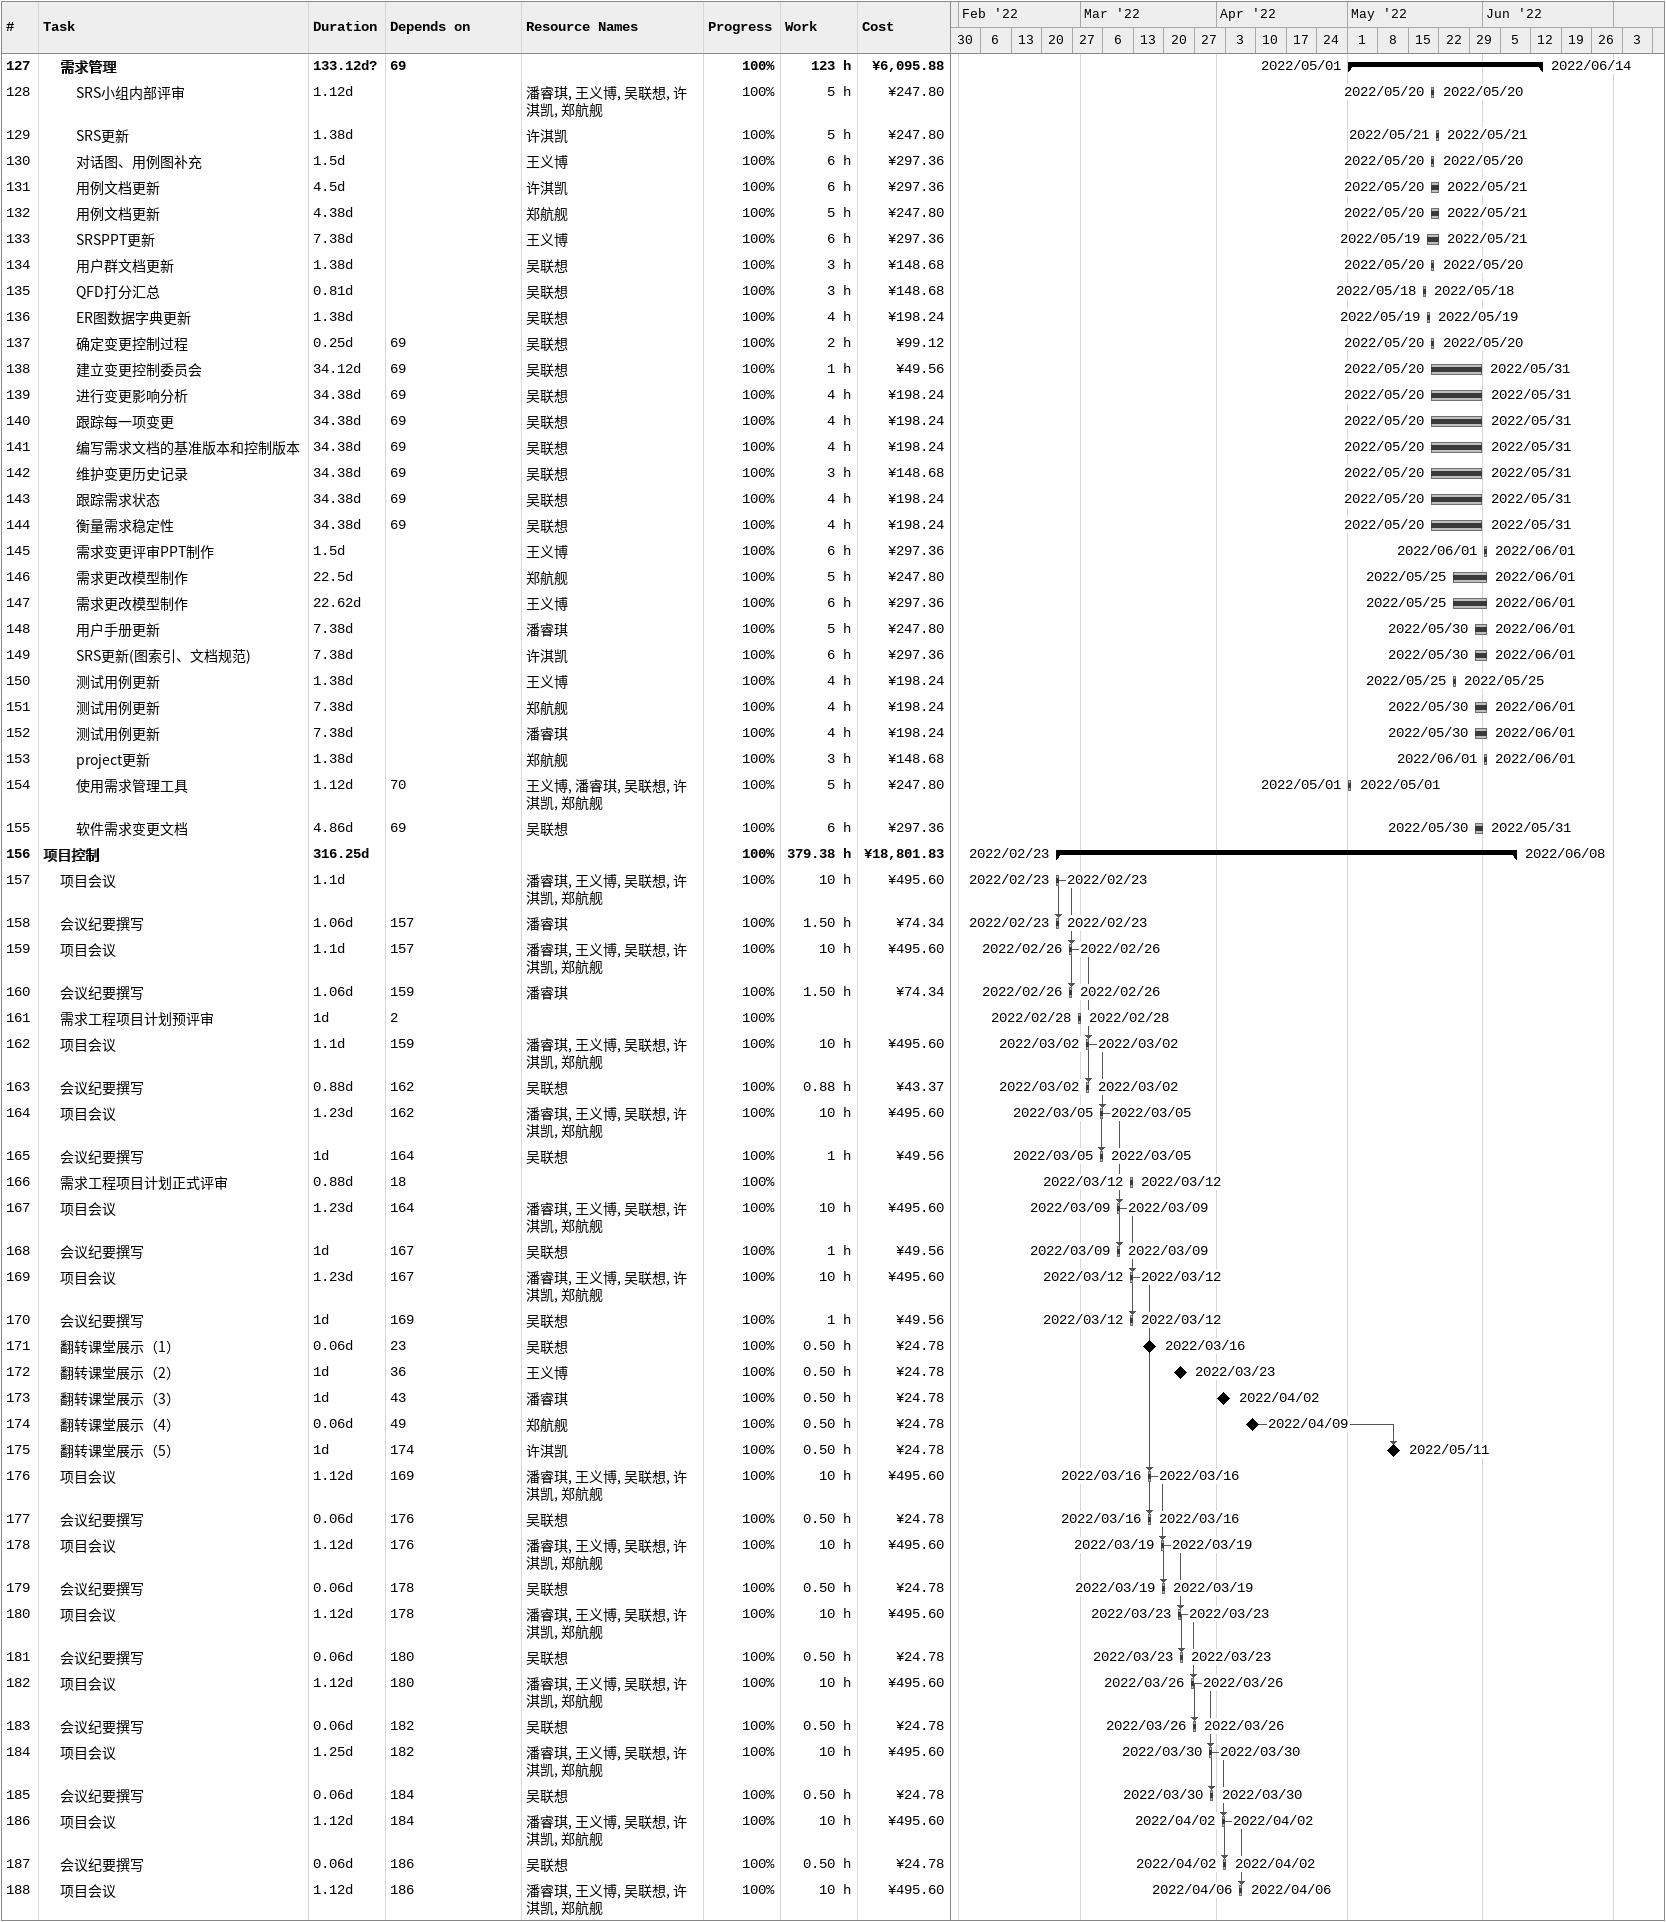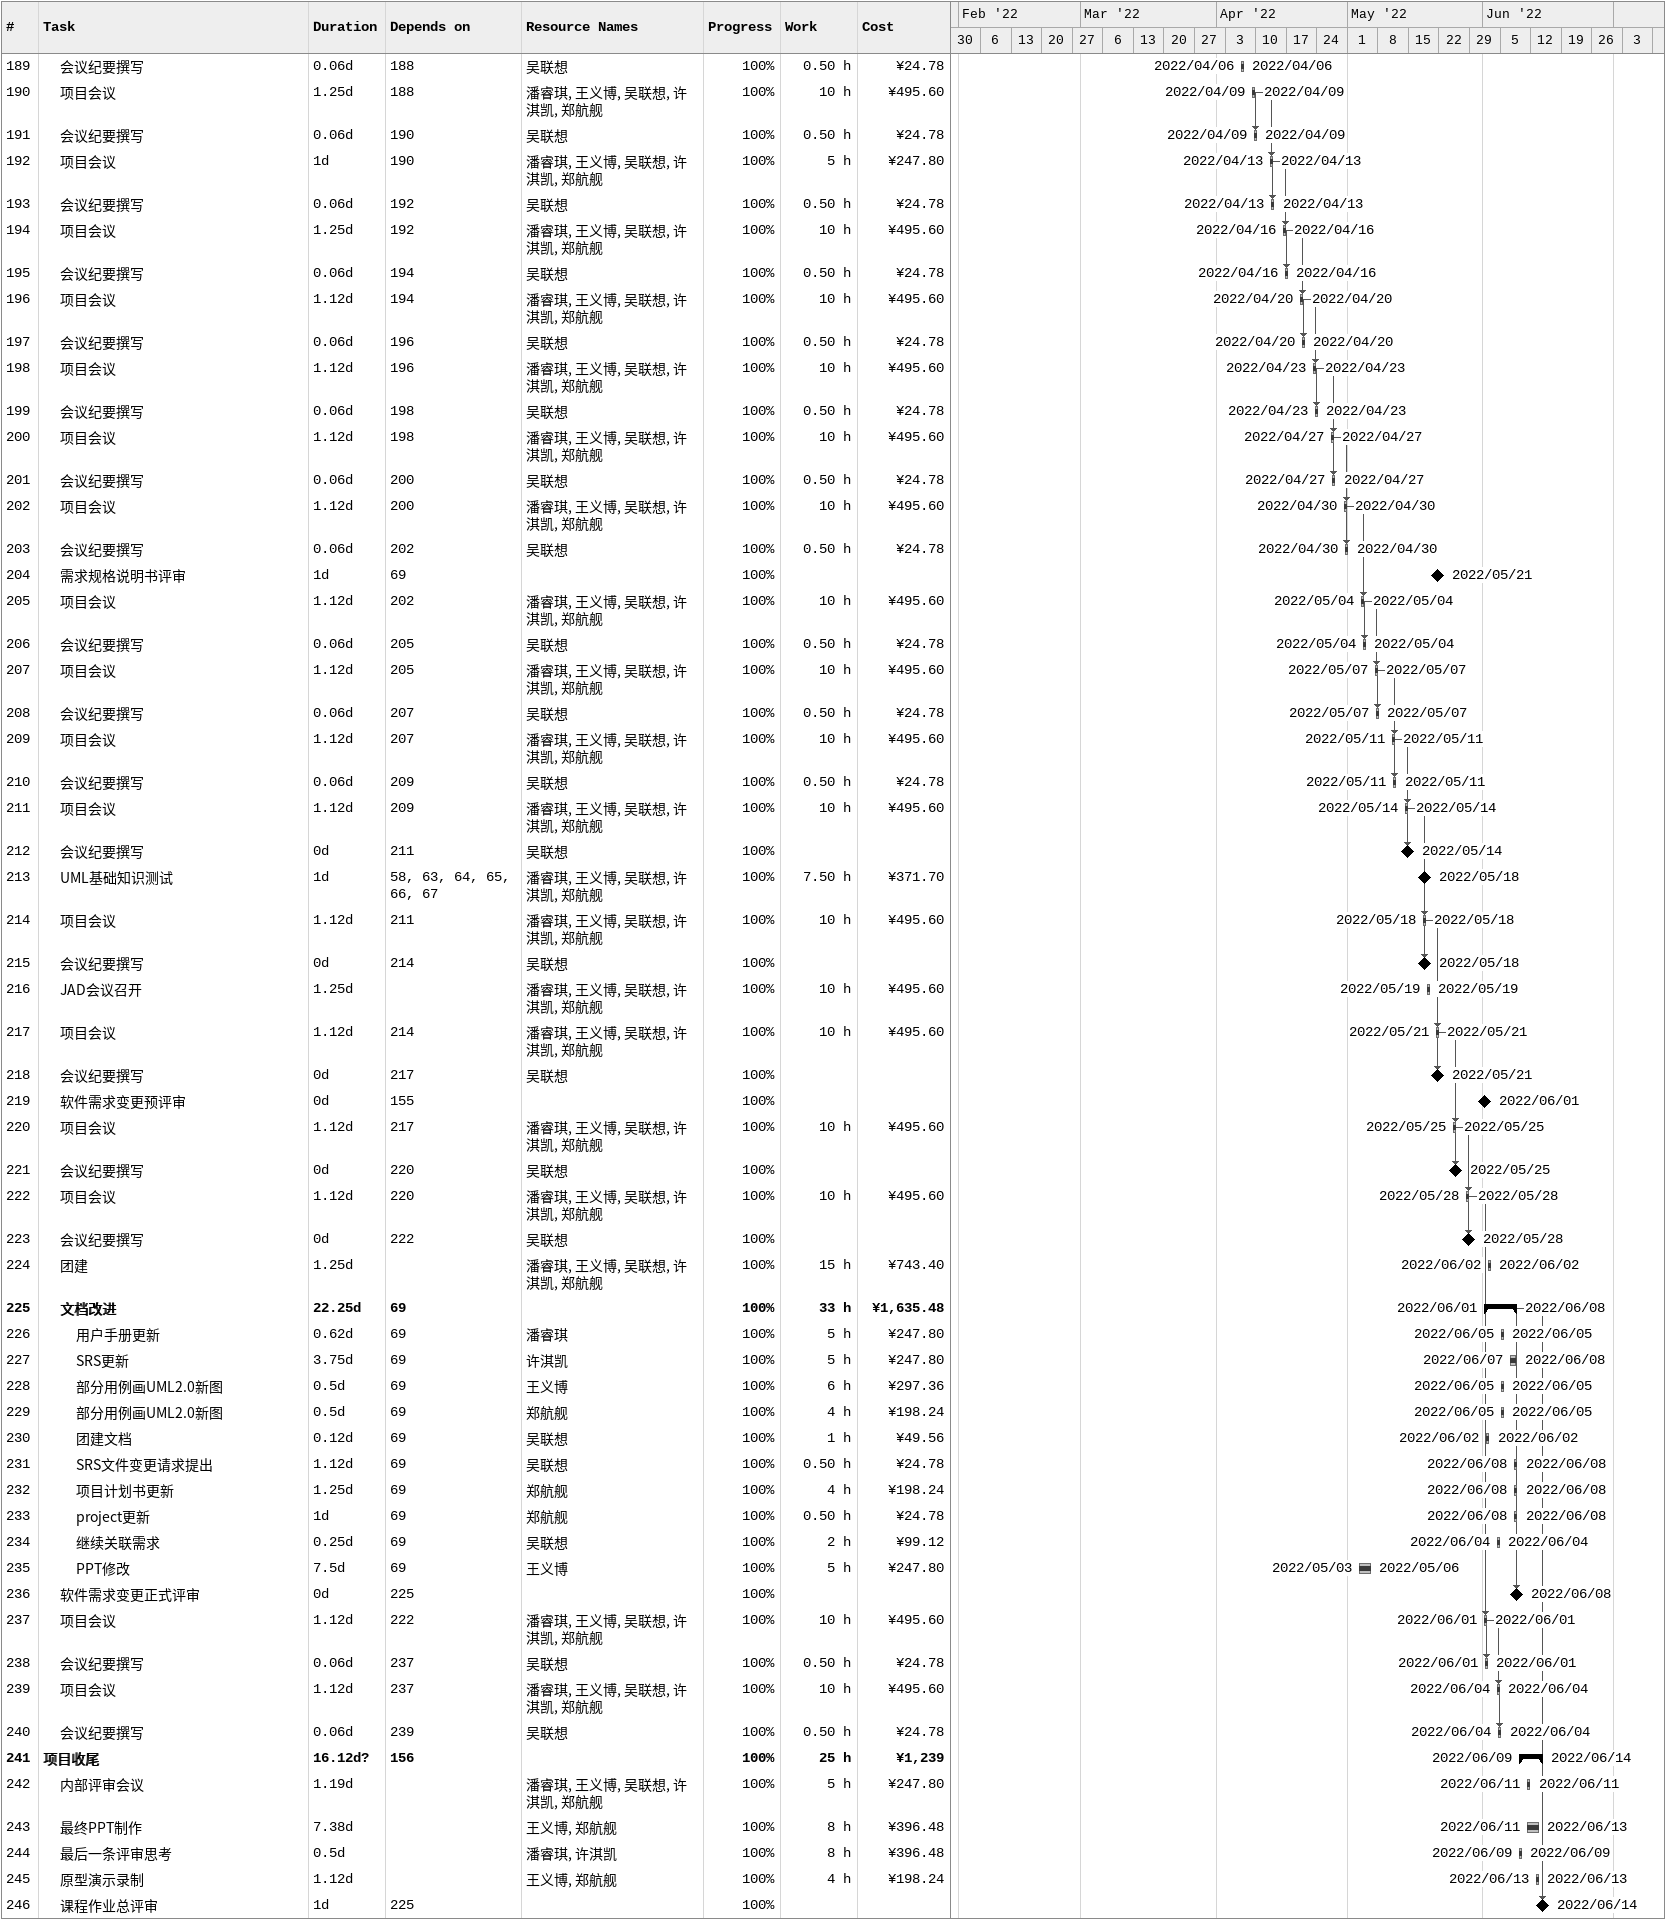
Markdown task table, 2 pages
| ID | Level | Task | Duration | Start | Finish | Predecessors | Resources | % complete | Work (h) | Cost (¥) |
|---|---|---|---|---|---|---|---|---|---|---|
| 127 | 2 | **需求管理** | 133.12d? | 2022-05-01 | 2022-06-14 | 69 |  | 100 | 123 | 6095.88 |
| 128 | 3 | SRS小组内部评审 | 1.12d | 2022-05-20 | 2022-05-20 |  | 潘睿琪, 王义博, 吴联想, 许淇凯, 郑航舰 | 100 | 5 | 247.80 |
| 129 | 3 | SRS更新 | 1.38d | 2022-05-21 | 2022-05-21 |  | 许淇凯 | 100 | 5 | 247.80 |
| 130 | 3 | 对话图、用例图补充 | 1.5d | 2022-05-20 | 2022-05-20 |  | 王义博 | 100 | 6 | 297.36 |
| 131 | 3 | 用例文档更新 | 4.5d | 2022-05-20 | 2022-05-21 |  | 许淇凯 | 100 | 6 | 297.36 |
| 132 | 3 | 用例文档更新 | 4.38d | 2022-05-20 | 2022-05-21 |  | 郑航舰 | 100 | 5 | 247.80 |
| 133 | 3 | SRSPPT更新 | 7.38d | 2022-05-19 | 2022-05-21 |  | 王义博 | 100 | 6 | 297.36 |
| 134 | 3 | 用户群文档更新 | 1.38d | 2022-05-20 | 2022-05-20 |  | 吴联想 | 100 | 3 | 148.68 |
| 135 | 3 | QFD打分汇总 | 0.81d | 2022-05-18 | 2022-05-18 |  | 吴联想 | 100 | 3 | 148.68 |
| 136 | 3 | ER图数据字典更新 | 1.38d | 2022-05-19 | 2022-05-19 |  | 吴联想 | 100 | 4 | 198.24 |
| 137 | 3 | 确定变更控制过程 | 0.25d | 2022-05-20 | 2022-05-20 | 69 | 吴联想 | 100 | 2 | 99.12 |
| 138 | 3 | 建立变更控制委员会 | 34.12d | 2022-05-20 | 2022-05-31 | 69 | 吴联想 | 100 | 1 | 49.56 |
| 139 | 3 | 进行变更影响分析 | 34.38d | 2022-05-20 | 2022-05-31 | 69 | 吴联想 | 100 | 4 | 198.24 |
| 140 | 3 | 跟踪每一项变更 | 34.38d | 2022-05-20 | 2022-05-31 | 69 | 吴联想 | 100 | 4 | 198.24 |
| 141 | 3 | 编写需求文档的基准版本和控制版本 | 34.38d | 2022-05-20 | 2022-05-31 | 69 | 吴联想 | 100 | 4 | 198.24 |
| 142 | 3 | 维护变更历史记录 | 34.38d | 2022-05-20 | 2022-05-31 | 69 | 吴联想 | 100 | 3 | 148.68 |
| 143 | 3 | 跟踪需求状态 | 34.38d | 2022-05-20 | 2022-05-31 | 69 | 吴联想 | 100 | 4 | 198.24 |
| 144 | 3 | 衡量需求稳定性 | 34.38d | 2022-05-20 | 2022-05-31 | 69 | 吴联想 | 100 | 4 | 198.24 |
| 145 | 3 | 需求变更评审PPT制作 | 1.5d | 2022-06-01 | 2022-06-01 |  | 王义博 | 100 | 6 | 297.36 |
| 146 | 3 | 需求更改模型制作 | 22.5d | 2022-05-25 | 2022-06-01 |  | 郑航舰 | 100 | 5 | 247.80 |
| 147 | 3 | 需求更改模型制作 | 22.62d | 2022-05-25 | 2022-06-01 |  | 王义博 | 100 | 6 | 297.36 |
| 148 | 3 | 用户手册更新 | 7.38d | 2022-05-30 | 2022-06-01 |  | 潘睿琪 | 100 | 5 | 247.80 |
| 149 | 3 | SRS更新(图索引、文档规范) | 7.38d | 2022-05-30 | 2022-06-01 |  | 许淇凯 | 100 | 6 | 297.36 |
| 150 | 3 | 测试用例更新 | 1.38d | 2022-05-25 | 2022-05-25 |  | 王义博 | 100 | 4 | 198.24 |
| 151 | 3 | 测试用例更新 | 7.38d | 2022-05-30 | 2022-06-01 |  | 郑航舰 | 100 | 4 | 198.24 |
| 152 | 3 | 测试用例更新 | 7.38d | 2022-05-30 | 2022-06-01 |  | 潘睿琪 | 100 | 4 | 198.24 |
| 153 | 3 | project更新 | 1.38d | 2022-06-01 | 2022-06-01 |  | 郑航舰 | 100 | 3 | 148.68 |
| 154 | 3 | 使用需求管理工具 | 1.12d | 2022-05-01 | 2022-05-01 | 70 | 王义博, 潘睿琪, 吴联想, 许淇凯, 郑航舰 | 100 | 5 | 247.80 |
| 155 | 3 | 软件需求变更文档 | 4.86d | 2022-05-30 | 2022-05-31 | 69 | 吴联想 | 100 | 6 | 297.36 |
| 156 | 1 | **项目控制** | 316.25d | 2022-02-23 | 2022-06-08 |  |  | 100 | 379.38 | 18801.83 |
| 157 | 2 | 项目会议 | 1.1d | 2022-02-23 | 2022-02-23 |  | 潘睿琪, 王义博, 吴联想, 许淇凯, 郑航舰 | 100 | 10 | 495.60 |
| 158 | 2 | 会议纪要撰写 | 1.06d | 2022-02-23 | 2022-02-23 | 157 | 潘睿琪 | 100 | 1.50 | 74.34 |
| 159 | 2 | 项目会议 | 1.1d | 2022-02-26 | 2022-02-26 | 157 | 潘睿琪, 王义博, 吴联想, 许淇凯, 郑航舰 | 100 | 10 | 495.60 |
| 160 | 2 | 会议纪要撰写 | 1.06d | 2022-02-26 | 2022-02-26 | 159 | 潘睿琪 | 100 | 1.50 | 74.34 |
| 161 | 2 | 需求工程项目计划预评审 | 1d | 2022-02-28 | 2022-02-28 | 2 |  | 100 |  |  |
| 162 | 2 | 项目会议 | 1.1d | 2022-03-02 | 2022-03-02 | 159 | 潘睿琪, 王义博, 吴联想, 许淇凯, 郑航舰 | 100 | 10 | 495.60 |
| 163 | 2 | 会议纪要撰写 | 0.88d | 2022-03-02 | 2022-03-02 | 162 | 吴联想 | 100 | 0.88 | 43.37 |
| 164 | 2 | 项目会议 | 1.23d | 2022-03-05 | 2022-03-05 | 162 | 潘睿琪, 王义博, 吴联想, 许淇凯, 郑航舰 | 100 | 10 | 495.60 |
| 165 | 2 | 会议纪要撰写 | 1d | 2022-03-05 | 2022-03-05 | 164 | 吴联想 | 100 | 1 | 49.56 |
| 166 | 2 | 需求工程项目计划正式评审 | 0.88d | 2022-03-12 | 2022-03-12 | 18 |  | 100 |  |  |
| 167 | 2 | 项目会议 | 1.23d | 2022-03-09 | 2022-03-09 | 164 | 潘睿琪, 王义博, 吴联想, 许淇凯, 郑航舰 | 100 | 10 | 495.60 |
| 168 | 2 | 会议纪要撰写 | 1d | 2022-03-09 | 2022-03-09 | 167 | 吴联想 | 100 | 1 | 49.56 |
| 169 | 2 | 项目会议 | 1.23d | 2022-03-12 | 2022-03-12 | 167 | 潘睿琪, 王义博, 吴联想, 许淇凯, 郑航舰 | 100 | 10 | 495.60 |
| 170 | 2 | 会议纪要撰写 | 1d | 2022-03-12 | 2022-03-12 | 169 | 吴联想 | 100 | 1 | 49.56 |
| 171 | 2 | 翻转课堂展示（1） | 0.06d | 2022-03-16 | 2022-03-16 | 23 | 吴联想 | 100 | 0.50 | 24.78 |
| 172 | 2 | 翻转课堂展示（2） | 1d | 2022-03-23 | 2022-03-23 | 36 | 王义博 | 100 | 0.50 | 24.78 |
| 173 | 2 | 翻转课堂展示（3） | 1d | 2022-04-02 | 2022-04-02 | 43 | 潘睿琪 | 100 | 0.50 | 24.78 |
| 174 | 2 | 翻转课堂展示（4） | 0.06d | 2022-04-09 | 2022-04-09 | 49 | 郑航舰 | 100 | 0.50 | 24.78 |
| 175 | 2 | 翻转课堂展示（5） | 1d | 2022-05-11 | 2022-05-11 | 174 | 许淇凯 | 100 | 0.50 | 24.78 |
| 176 | 2 | 项目会议 | 1.12d | 2022-03-16 | 2022-03-16 | 169 | 潘睿琪, 王义博, 吴联想, 许淇凯, 郑航舰 | 100 | 10 | 495.60 |
| 177 | 2 | 会议纪要撰写 | 0.06d | 2022-03-16 | 2022-03-16 | 176 | 吴联想 | 100 | 0.50 | 24.78 |
| 178 | 2 | 项目会议 | 1.12d | 2022-03-19 | 2022-03-19 | 176 | 潘睿琪, 王义博, 吴联想, 许淇凯, 郑航舰 | 100 | 10 | 495.60 |
| 179 | 2 | 会议纪要撰写 | 0.06d | 2022-03-19 | 2022-03-19 | 178 | 吴联想 | 100 | 0.50 | 24.78 |
| 180 | 2 | 项目会议 | 1.12d | 2022-03-23 | 2022-03-23 | 178 | 潘睿琪, 王义博, 吴联想, 许淇凯, 郑航舰 | 100 | 10 | 495.60 |
| 181 | 2 | 会议纪要撰写 | 0.06d | 2022-03-23 | 2022-03-23 | 180 | 吴联想 | 100 | 0.50 | 24.78 |
| 182 | 2 | 项目会议 | 1.12d | 2022-03-26 | 2022-03-26 | 180 | 潘睿琪, 王义博, 吴联想, 许淇凯, 郑航舰 | 100 | 10 | 495.60 |
| 183 | 2 | 会议纪要撰写 | 0.06d | 2022-03-26 | 2022-03-26 | 182 | 吴联想 | 100 | 0.50 | 24.78 |
| 184 | 2 | 项目会议 | 1.25d | 2022-03-30 | 2022-03-30 | 182 | 潘睿琪, 王义博, 吴联想, 许淇凯, 郑航舰 | 100 | 10 | 495.60 |
| 185 | 2 | 会议纪要撰写 | 0.06d | 2022-03-30 | 2022-03-30 | 184 | 吴联想 | 100 | 0.50 | 24.78 |
| 186 | 2 | 项目会议 | 1.12d | 2022-04-02 | 2022-04-02 | 184 | 潘睿琪, 王义博, 吴联想, 许淇凯, 郑航舰 | 100 | 10 | 495.60 |
| 187 | 2 | 会议纪要撰写 | 0.06d | 2022-04-02 | 2022-04-02 | 186 | 吴联想 | 100 | 0.50 | 24.78 |
| 188 | 2 | 项目会议 | 1.12d | 2022-04-06 | 2022-04-06 | 186 | 潘睿琪, 王义博, 吴联想, 许淇凯, 郑航舰 | 100 | 10 | 495.60 |
| 189 | 2 | 会议纪要撰写 | 0.06d | 2022-04-06 | 2022-04-06 | 188 | 吴联想 | 100 | 0.50 | 24.78 |
| 190 | 2 | 项目会议 | 1.25d | 2022-04-09 | 2022-04-09 | 188 | 潘睿琪, 王义博, 吴联想, 许淇凯, 郑航舰 | 100 | 10 | 495.60 |
| 191 | 2 | 会议纪要撰写 | 0.06d | 2022-04-09 | 2022-04-09 | 190 | 吴联想 | 100 | 0.50 | 24.78 |
| 192 | 2 | 项目会议 | 1d | 2022-04-13 | 2022-04-13 | 190 | 潘睿琪, 王义博, 吴联想, 许淇凯, 郑航舰 | 100 | 5 | 247.80 |
| 193 | 2 | 会议纪要撰写 | 0.06d | 2022-04-13 | 2022-04-13 | 192 | 吴联想 | 100 | 0.50 | 24.78 |
| 194 | 2 | 项目会议 | 1.25d | 2022-04-16 | 2022-04-16 | 192 | 潘睿琪, 王义博, 吴联想, 许淇凯, 郑航舰 | 100 | 10 | 495.60 |
| 195 | 2 | 会议纪要撰写 | 0.06d | 2022-04-16 | 2022-04-16 | 194 | 吴联想 | 100 | 0.50 | 24.78 |
| 196 | 2 | 项目会议 | 1.12d | 2022-04-20 | 2022-04-20 | 194 | 潘睿琪, 王义博, 吴联想, 许淇凯, 郑航舰 | 100 | 10 | 495.60 |
| 197 | 2 | 会议纪要撰写 | 0.06d | 2022-04-20 | 2022-04-20 | 196 | 吴联想 | 100 | 0.50 | 24.78 |
| 198 | 2 | 项目会议 | 1.12d | 2022-04-23 | 2022-04-23 | 196 | 潘睿琪, 王义博, 吴联想, 许淇凯, 郑航舰 | 100 | 10 | 495.60 |
| 199 | 2 | 会议纪要撰写 | 0.06d | 2022-04-23 | 2022-04-23 | 198 | 吴联想 | 100 | 0.50 | 24.78 |
| 200 | 2 | 项目会议 | 1.12d | 2022-04-27 | 2022-04-27 | 198 | 潘睿琪, 王义博, 吴联想, 许淇凯, 郑航舰 | 100 | 10 | 495.60 |
| 201 | 2 | 会议纪要撰写 | 0.06d | 2022-04-27 | 2022-04-27 | 200 | 吴联想 | 100 | 0.50 | 24.78 |
| 202 | 2 | 项目会议 | 1.12d | 2022-04-30 | 2022-04-30 | 200 | 潘睿琪, 王义博, 吴联想, 许淇凯, 郑航舰 | 100 | 10 | 495.60 |
| 203 | 2 | 会议纪要撰写 | 0.06d | 2022-04-30 | 2022-04-30 | 202 | 吴联想 | 100 | 0.50 | 24.78 |
| 204 | 2 | 需求规格说明书评审 | 1d | 2022-05-21 | 2022-05-21 | 69 |  | 100 |  |  |
| 205 | 2 | 项目会议 | 1.12d | 2022-05-04 | 2022-05-04 | 202 | 潘睿琪, 王义博, 吴联想, 许淇凯, 郑航舰 | 100 | 10 | 495.60 |
| 206 | 2 | 会议纪要撰写 | 0.06d | 2022-05-04 | 2022-05-04 | 205 | 吴联想 | 100 | 0.50 | 24.78 |
| 207 | 2 | 项目会议 | 1.12d | 2022-05-07 | 2022-05-07 | 205 | 潘睿琪, 王义博, 吴联想, 许淇凯, 郑航舰 | 100 | 10 | 495.60 |
| 208 | 2 | 会议纪要撰写 | 0.06d | 2022-05-07 | 2022-05-07 | 207 | 吴联想 | 100 | 0.50 | 24.78 |
| 209 | 2 | 项目会议 | 1.12d | 2022-05-11 | 2022-05-11 | 207 | 潘睿琪, 王义博, 吴联想, 许淇凯, 郑航舰 | 100 | 10 | 495.60 |
| 210 | 2 | 会议纪要撰写 | 0.06d | 2022-05-11 | 2022-05-11 | 209 | 吴联想 | 100 | 0.50 | 24.78 |
| 211 | 2 | 项目会议 | 1.12d | 2022-05-14 | 2022-05-14 | 209 | 潘睿琪, 王义博, 吴联想, 许淇凯, 郑航舰 | 100 | 10 | 495.60 |
| 212 | 2 | 会议纪要撰写 | 0d | 2022-05-14 | 2022-05-14 | 211 | 吴联想 | 100 |  |  |
| 213 | 2 | UML基础知识测试 | 1d | 2022-05-18 | 2022-05-18 | 58, 63, 64, 65, 66, 67 | 潘睿琪, 王义博, 吴联想, 许淇凯, 郑航舰 | 100 | 7.50 | 371.70 |
| 214 | 2 | 项目会议 | 1.12d | 2022-05-18 | 2022-05-18 | 211 | 潘睿琪, 王义博, 吴联想, 许淇凯, 郑航舰 | 100 | 10 | 495.60 |
| 215 | 2 | 会议纪要撰写 | 0d | 2022-05-18 | 2022-05-18 | 214 | 吴联想 | 100 |  |  |
| 216 | 2 | JAD会议召开 | 1.25d | 2022-05-19 | 2022-05-19 |  | 潘睿琪, 王义博, 吴联想, 许淇凯, 郑航舰 | 100 | 10 | 495.60 |
| 217 | 2 | 项目会议 | 1.12d | 2022-05-21 | 2022-05-21 | 214 | 潘睿琪, 王义博, 吴联想, 许淇凯, 郑航舰 | 100 | 10 | 495.60 |
| 218 | 2 | 会议纪要撰写 | 0d | 2022-05-21 | 2022-05-21 | 217 | 吴联想 | 100 |  |  |
| 219 | 2 | 软件需求变更预评审 | 0d | 2022-06-01 | 2022-06-01 | 155 |  | 100 |  |  |
| 220 | 2 | 项目会议 | 1.12d | 2022-05-25 | 2022-05-25 | 217 | 潘睿琪, 王义博, 吴联想, 许淇凯, 郑航舰 | 100 | 10 | 495.60 |
| 221 | 2 | 会议纪要撰写 | 0d | 2022-05-25 | 2022-05-25 | 220 | 吴联想 | 100 |  |  |
| 222 | 2 | 项目会议 | 1.12d | 2022-05-28 | 2022-05-28 | 220 | 潘睿琪, 王义博, 吴联想, 许淇凯, 郑航舰 | 100 | 10 | 495.60 |
| 223 | 2 | 会议纪要撰写 | 0d | 2022-05-28 | 2022-05-28 | 222 | 吴联想 | 100 |  |  |
| 224 | 2 | 团建 | 1.25d | 2022-06-02 | 2022-06-02 |  | 潘睿琪, 王义博, 吴联想, 许淇凯, 郑航舰 | 100 | 15 | 743.40 |
| 225 | 2 | **文档改进** | 22.25d | 2022-06-01 | 2022-06-08 | 69 |  | 100 | 33 | 1635.48 |
| 226 | 3 | 用户手册更新 | 0.62d | 2022-06-05 | 2022-06-05 | 69 | 潘睿琪 | 100 | 5 | 247.80 |
| 227 | 3 | SRS更新 | 3.75d | 2022-06-07 | 2022-06-08 | 69 | 许淇凯 | 100 | 5 | 247.80 |
| 228 | 3 | 部分用例画UML2.0新图 | 0.5d | 2022-06-05 | 2022-06-05 | 69 | 王义博 | 100 | 6 | 297.36 |
| 229 | 3 | 部分用例画UML2.0新图 | 0.5d | 2022-06-05 | 2022-06-05 | 69 | 郑航舰 | 100 | 4 | 198.24 |
| 230 | 3 | 团建文档 | 0.12d | 2022-06-02 | 2022-06-02 | 69 | 吴联想 | 100 | 1 | 49.56 |
| 231 | 3 | SRS文件变更请求提出 | 1.12d | 2022-06-08 | 2022-06-08 | 69 | 吴联想 | 100 | 0.50 | 24.78 |
| 232 | 3 | 项目计划书更新 | 1.25d | 2022-06-08 | 2022-06-08 | 69 | 郑航舰 | 100 | 4 | 198.24 |
| 233 | 3 | project更新 | 1d | 2022-06-08 | 2022-06-08 | 69 | 郑航舰 | 100 | 0.50 | 24.78 |
| 234 | 3 | 继续关联需求 | 0.25d | 2022-06-04 | 2022-06-04 | 69 | 吴联想 | 100 | 2 | 99.12 |
| 235 | 3 | PPT修改 | 7.5d | 2022-05-03 | 2022-05-06 | 69 | 王义博 | 100 | 5 | 247.80 |
| 236 | 2 | 软件需求变更正式评审 | 0d | 2022-06-08 | 2022-06-08 | 225 |  | 100 |  |  |
| 237 | 2 | 项目会议 | 1.12d | 2022-06-01 | 2022-06-01 | 222 | 潘睿琪, 王义博, 吴联想, 许淇凯, 郑航舰 | 100 | 10 | 495.60 |
| 238 | 2 | 会议纪要撰写 | 0.06d | 2022-06-01 | 2022-06-01 | 237 | 吴联想 | 100 | 0.50 | 24.78 |
| 239 | 2 | 项目会议 | 1.12d | 2022-06-04 | 2022-06-04 | 237 | 潘睿琪, 王义博, 吴联想, 许淇凯, 郑航舰 | 100 | 10 | 495.60 |
| 240 | 2 | 会议纪要撰写 | 0.06d | 2022-06-04 | 2022-06-04 | 239 | 吴联想 | 100 | 0.50 | 24.78 |
| 241 | 1 | **项目收尾** | 16.12d? | 2022-06-09 | 2022-06-14 | 156 |  | 100 | 25 | 1239 |
| 242 | 2 | 内部评审会议 | 1.19d | 2022-06-11 | 2022-06-11 |  | 潘睿琪, 王义博, 吴联想, 许淇凯, 郑航舰 | 100 | 5 | 247.80 |
| 243 | 2 | 最终PPT制作 | 7.38d | 2022-06-11 | 2022-06-13 |  | 王义博, 郑航舰 | 100 | 8 | 396.48 |
| 244 | 2 | 最后一条评审思考 | 0.5d | 2022-06-09 | 2022-06-09 |  | 潘睿琪, 许淇凯 | 100 | 8 | 396.48 |
| 245 | 2 | 原型演示录制 | 1.12d | 2022-06-13 | 2022-06-13 |  | 王义博, 郑航舰 | 100 | 4 | 198.24 |
| 246 | 2 | 课程作业总评审 | 1d | 2022-06-14 | 2022-06-14 | 225 |  | 100 |  |  |
